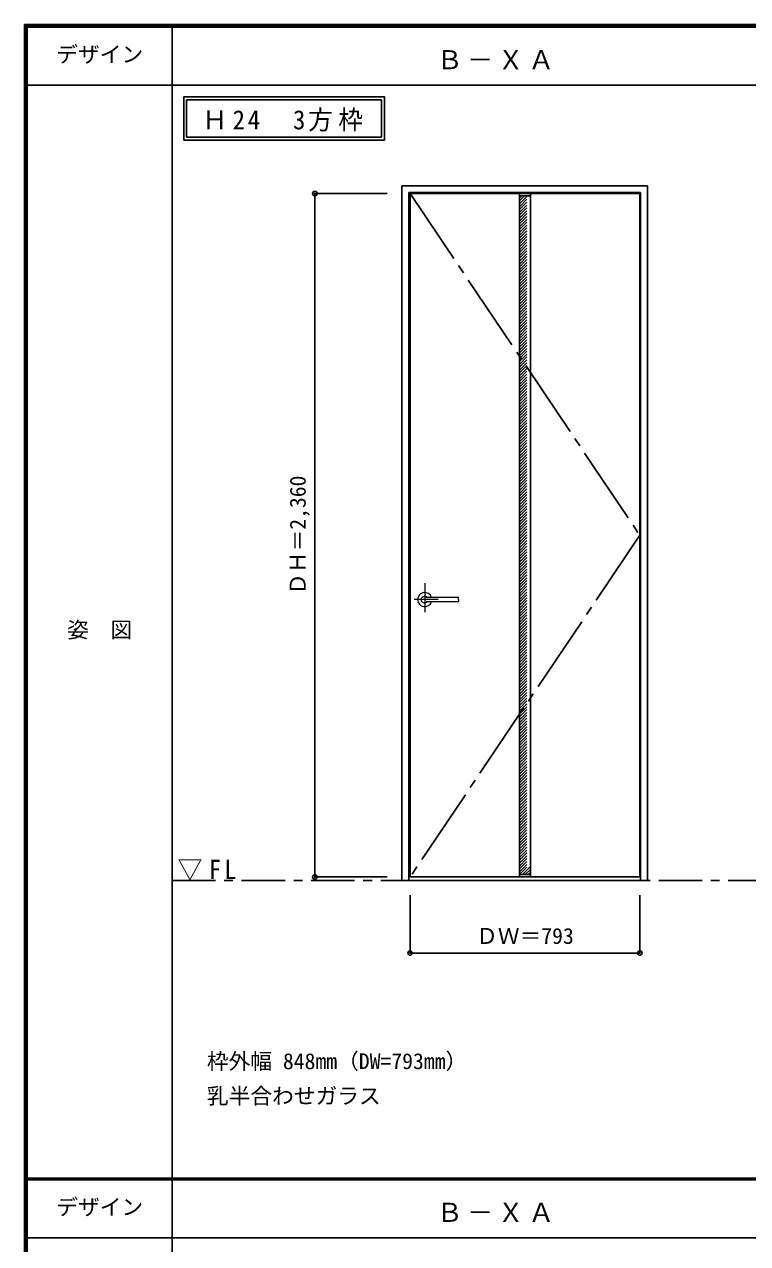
# Model space of a CAD drawing. Units: millimetres, scale not verified. Extents: x -6000 to 5700, y -4307 to 4260.
# Drawn here: x -6000 to -3503, y -36 to 4175 of the extents above; entities that cross this region are included whole.
import ezdxf
from ezdxf.enums import TextEntityAlignment as Align

# ---------------------------------------------------------------- set-up
doc = ezdxf.new("R2010")
doc.units = ezdxf.units.MM
doc.header["$LTSCALE"] = 30
doc.header["$PDMODE"] = 32
doc.header["$PDSIZE"] = 15
for name, pattern in [('CHAIN1', [8, 5, -1, 1, -1]), ('CHAIN2', [12, 9, -1, 1, -1]), ('DASHED1', [1.8, 1.2, -0.6])]:
    doc.linetypes.add(name, pattern=pattern)
for name, color, linetype in [('0-1_通り芯', 7, 'CHAIN1'), ('0-2_扉', 3, 'Continuous'), ('0-3_仕上げ', 7, 'Continuous'), ('0-4_枠', 3, 'Continuous'), ('0-7', 7, 'CHAIN2'), ('0-A_文字', 7, 'Continuous'), ('0-B_寸法', 7, 'Continuous'), ('0-C_ハッチ', 4, 'DASHED1'), ('F-1_枠', 6, 'Continuous'), ('F-A_文字', 7, 'Continuous')]:
    doc.layers.add(name, color=color, linetype=linetype)
doc.layers.add('0-5_レバー', color=7, linetype='Continuous', lineweight=18)
doc.styles.add('ＭＳ ゴシック', font='')
doc.styles.get('ＭＳ ゴシック').set_extended_font_data('MS Gothic')

msp = doc.modelspace()

# ---------------------------------------------------------------- linework, layer by layer
at = {"layer": '0-1_通り芯'}
msp.add_line((-5490, 1218), (5690, 1218), dxfattribs=at)
at = {"layer": '0-2_扉'}
for p, q in [((-4668.4, 3591), (-3875.4, 3591)), ((-4668.4, 1231), (-4668.4, 3591)), ((-3875.4, 1231), (-3875.4, 3591)), ((-4668.4, 1231), (-3875.4, 1231))]:
    msp.add_line(p, q, dxfattribs=at)
at = {"layer": '0-3_仕上げ', "color": 3}
for p, q in [((-4290.9, 3591), (-4290.9, 1231)), ((-4252.9, 3591), (-4252.9, 1231))]:
    msp.add_line(p, q, dxfattribs=at)
at = {"layer": '0-3_仕上げ'}
for p, q in [((-4290.9, 3583), (-4252.9, 3583)), ((-4290.9, 1239), (-4252.9, 1239))]:
    msp.add_line(p, q, dxfattribs=at)
at = {"layer": '0-4_枠'}
for p, q in [((-4697.4, 3618), (-3849.4, 3618)), ((-4697.4, 1218), (-4697.4, 3618)), ((-4673.4, 3594), (-3873.4, 3594)), ((-4673.4, 1218), (-4673.4, 3594)), ((-3873.4, 1218), (-3873.4, 3594)), ((-3849.4, 1218), (-3849.4, 3618)), ((-4697.4, 1218), (-3849.4, 1218))]:
    msp.add_line(p, q, dxfattribs=at)
at = {"layer": '0-5_レバー', "color": 4, "linetype": 'CHAIN1'}
for p, q in [((-4617.9, 2244.96), (-4617.9, 2145.11)), ((-4571.1, 2188.5), (-4654.12, 2188.5))]:
    msp.add_line(p, q, dxfattribs=at)
at = {"layer": '0-5_レバー'}
for q in [(-4500.9, 2193.99), (-4500.9, 2183)]:
    msp.add_line((-4500.9, 2188.5), q, dxfattribs=at)
for points in [[(-4607.94, 2195.49), (-4608.71, 2196.28), (-4610.68, 2197.65), (-4612.92, 2198.66), (-4615.36, 2199.29), (-4617.9, 2199.5), (-4620.44, 2199.29), (-4622.87, 2198.66), (-4625.12, 2197.65), (-4627.09, 2196.28), (-4628.71, 2194.61), (-4629.91, 2192.71), (-4630.65, 2190.65), (-4630.9, 2188.5), (-4630.65, 2186.35), (-4629.91, 2184.29), (-4628.71, 2182.39), (-4627.09, 2180.72), (-4625.12, 2179.35), (-4622.87, 2178.34), (-4620.44, 2177.71), (-4617.9, 2177.5), (-4615.36, 2177.71), (-4612.92, 2178.34), (-4610.68, 2179.35), (-4608.71, 2180.72), (-4607.94, 2181.51)], [(-4502.4, 2195.5), (-4512.13, 2195.5), (-4522.31, 2195.5), (-4531.91, 2195.5), (-4540.9, 2195.5), (-4549.31, 2195.5), (-4557.12, 2195.5), (-4563.94, 2195.5), (-4570.24, 2195.5), (-4576, 2195.5), (-4581.25, 2195.5), (-4586.04, 2195.5), (-4590.69, 2195.5), (-4594.9, 2195.5), (-4598.65, 2195.5), (-4600.65, 2195.5), (-4602.5, 2195.5), (-4604.51, 2195.49), (-4606.92, 2195.49), (-4608.41, 2195.49), (-4609.95, 2195.49), (-4611.47, 2195.49), (-4612.57, 2195.49), (-4613.03, 2195.49), (-4613.03, 2195.48)], [(-4502.4, 2195.5), (-4511.48, 2195.5), (-4511.88, 2195.5)], [(-4612.88, 2181.51), (-4612.75, 2181.51), (-4612.31, 2181.51), (-4611.59, 2181.51), (-4610.57, 2181.51), (-4609.31, 2181.51), (-4607.96, 2181.51), (-4605.1, 2181.51), (-4602.12, 2181.5), (-4599.1, 2181.5), (-4596.06, 2181.5), (-4592.99, 2181.5), (-4589.91, 2181.5), (-4585.91, 2181.5), (-4581.5, 2181.5), (-4576.53, 2181.5), (-4571, 2181.5), (-4564.91, 2181.5), (-4558.26, 2181.5), (-4551.05, 2181.5), (-4542.46, 2181.5), (-4533.2, 2181.5), (-4523.26, 2181.5), (-4512.65, 2181.5), (-4502.4, 2181.5)]]:
    msp.add_lwpolyline(points, dxfattribs=at)
for centre, radius, start, end in [((-4617.9, 2188.5), 24.55, 16.59952, 343.36736), ((-4502.4, 2194), 1.5, 0.00847, 89.9163), ((-4502.4, 2194), 1.5, 360, 90.17419), ((-4502.4, 2183), 1.5, 270.16419, 0), ((-4502.4, 2183), 1.5, 269.91059, 359.99153)]:
    msp.add_arc(centre, radius, start, end, dxfattribs=at)
at = {"layer": '0-7'}
for p, q in [((-4668.4, 3591), (-3875.4, 2411)), ((-3875.4, 2411), (-4668.4, 1231))]:
    msp.add_line(p, q, dxfattribs=at)
at = {"layer": '0-A_文字'}
for p, q in [((-5450, 3925), (-5450, 3775)), ((-5440, 3915), (-5440, 3785)), ((-5440, 3915), (-4767.38, 3915)), ((-4767.38, 3915), (-4767.38, 3785)), ((-5450, 3775), (-4757.38, 3775)), ((-5440, 3785), (-4767.38, 3785))]:
    msp.add_line(p, q, dxfattribs=at)
msp.add_lwpolyline([(-5450, 3925), (-4757.38, 3925), (-4757.38, 3775)], dxfattribs=at)
at = {"layer": '0-B_寸法', "color": 4}
for p, q in [((-4997.4, 3591), (-4747.4, 3591)), ((-4997.4, 3591), (-4997.4, 1231)), ((-4997.4, 1231), (-4747.4, 1231)), ((-4668.4, 968), (-4668.4, 1168)), ((-3875.4, 968), (-3875.4, 1168)), ((-4668.4, 968), (-3875.4, 968))]:
    msp.add_line(p, q, dxfattribs=at)
at = {"layer": '0-B_寸法'}
for p in [(-4997.4, 3591), (-4997.4, 1231), (-4668.4, 968), (-3875.4, 968)]:
    msp.add_point(p, dxfattribs=at)
at = {"layer": '0-C_ハッチ'}
for p, q in [((-4290.9, 3555.29), (-4263.19, 3583)), ((-4290.9, 3565.19), (-4273.09, 3583)), ((-4290.9, 3575.09), (-4282.99, 3583)), ((-4290.9, 3545.39), (-4253.29, 3583)), ((-4290.9, 3535.49), (-4252.9, 3573.49)), ((-4290.9, 3525.59), (-4252.9, 3563.59)), ((-4290.9, 3515.69), (-4252.9, 3553.69)), ((-4290.9, 3505.79), (-4252.9, 3543.79)), ((-4290.9, 3495.89), (-4252.9, 3533.89)), ((-4290.9, 3485.99), (-4252.9, 3523.99)), ((-4290.9, 3476.09), (-4252.9, 3514.09)), ((-4290.9, 3466.19), (-4252.9, 3504.19)), ((-4290.9, 3456.29), (-4252.9, 3494.29)), ((-4290.9, 3446.39), (-4252.9, 3484.39)), ((-4290.9, 3436.5), (-4252.9, 3474.5)), ((-4290.9, 3426.6), (-4252.9, 3464.6)), ((-4290.9, 3416.7), (-4252.9, 3454.7)), ((-4290.9, 3406.8), (-4252.9, 3444.8)), ((-4290.9, 3396.9), (-4252.9, 3434.9)), ((-4290.9, 3387), (-4252.9, 3425)), ((-4290.9, 3377.1), (-4252.9, 3415.1)), ((-4290.9, 3367.2), (-4252.9, 3405.2)), ((-4290.9, 3357.3), (-4252.9, 3395.3)), ((-4290.9, 3347.4), (-4252.9, 3385.4)), ((-4290.9, 3337.5), (-4252.9, 3375.5)), ((-4290.9, 3327.6), (-4252.9, 3365.6)), ((-4290.9, 3317.7), (-4252.9, 3355.7)), ((-4290.9, 3307.8), (-4252.9, 3345.8)), ((-4290.9, 3297.9), (-4252.9, 3335.9)), ((-4290.9, 3288), (-4252.9, 3326)), ((-4290.9, 3278.1), (-4252.9, 3316.1)), ((-4290.9, 3268.2), (-4252.9, 3306.2)), ((-4290.9, 3258.3), (-4252.9, 3296.3)), ((-4290.9, 3248.4), (-4252.9, 3286.4)), ((-4290.9, 3238.51), (-4252.9, 3276.51)), ((-4290.9, 3228.61), (-4252.9, 3266.61)), ((-4290.9, 3218.71), (-4252.9, 3256.71)), ((-4290.9, 3208.81), (-4252.9, 3246.81)), ((-4290.9, 3198.91), (-4252.9, 3236.91)), ((-4290.9, 3189.01), (-4252.9, 3227.01)), ((-4290.9, 3179.11), (-4252.9, 3217.11)), ((-4290.9, 3169.21), (-4252.9, 3207.21)), ((-4290.9, 3159.31), (-4252.9, 3197.31)), ((-4290.9, 3149.41), (-4252.9, 3187.41)), ((-4290.9, 3139.51), (-4252.9, 3177.51)), ((-4290.9, 3129.61), (-4252.9, 3167.61)), ((-4290.9, 3119.71), (-4252.9, 3157.71)), ((-4290.9, 3109.81), (-4252.9, 3147.81)), ((-4290.9, 3099.91), (-4252.9, 3137.91)), ((-4290.9, 3090.01), (-4252.9, 3128.01)), ((-4290.9, 3080.11), (-4252.9, 3118.11)), ((-4290.9, 3070.21), (-4252.9, 3108.21)), ((-4290.9, 3060.31), (-4252.9, 3098.31)), ((-4290.9, 3050.41), (-4252.9, 3088.41)), ((-4290.9, 3040.52), (-4252.9, 3078.52)), ((-4290.9, 3030.62), (-4252.9, 3068.62)), ((-4290.9, 3020.72), (-4252.9, 3058.72)), ((-4290.9, 3010.82), (-4252.9, 3048.82)), ((-4290.9, 3000.92), (-4252.9, 3038.92)), ((-4290.9, 2991.02), (-4252.9, 3029.02)), ((-4290.9, 2981.12), (-4252.9, 3019.12)), ((-4290.9, 2971.22), (-4252.9, 3009.22)), ((-4290.9, 2961.32), (-4252.9, 2999.32)), ((-4290.9, 2951.42), (-4252.9, 2989.42)), ((-4290.9, 2941.52), (-4252.9, 2979.52)), ((-4290.9, 2931.62), (-4252.9, 2969.62)), ((-4290.9, 2921.72), (-4252.9, 2959.72)), ((-4290.9, 2911.82), (-4252.9, 2949.82)), ((-4290.9, 2901.92), (-4252.9, 2939.92)), ((-4290.9, 2892.02), (-4252.9, 2930.02)), ((-4290.9, 2882.12), (-4252.9, 2920.12)), ((-4290.9, 2872.22), (-4252.9, 2910.22)), ((-4290.9, 2862.32), (-4252.9, 2900.32)), ((-4290.9, 2852.42), (-4252.9, 2890.42)), ((-4290.9, 2842.53), (-4252.9, 2880.53)), ((-4290.9, 2832.63), (-4252.9, 2870.63)), ((-4290.9, 2822.73), (-4252.9, 2860.73)), ((-4290.9, 2812.83), (-4252.9, 2850.83)), ((-4290.9, 2802.93), (-4252.9, 2840.93)), ((-4290.9, 2793.03), (-4252.9, 2831.03)), ((-4290.9, 2783.13), (-4252.9, 2821.13)), ((-4290.9, 2773.23), (-4252.9, 2811.23)), ((-4290.9, 2763.33), (-4252.9, 2801.33)), ((-4290.9, 2753.43), (-4252.9, 2791.43)), ((-4290.9, 2743.53), (-4252.9, 2781.53)), ((-4290.9, 2733.63), (-4252.9, 2771.63)), ((-4290.9, 2723.73), (-4252.9, 2761.73)), ((-4290.9, 2713.83), (-4252.9, 2751.83)), ((-4290.9, 2703.93), (-4252.9, 2741.93)), ((-4290.9, 2694.03), (-4252.9, 2732.03)), ((-4290.9, 2684.13), (-4252.9, 2722.13)), ((-4290.9, 2674.23), (-4252.9, 2712.23)), ((-4290.9, 2664.33), (-4252.9, 2702.33)), ((-4290.9, 2654.44), (-4252.9, 2692.44)), ((-4290.9, 2644.54), (-4252.9, 2682.54)), ((-4290.9, 2634.64), (-4252.9, 2672.64)), ((-4290.9, 2624.74), (-4252.9, 2662.74)), ((-4290.9, 2614.84), (-4252.9, 2652.84)), ((-4290.9, 2604.94), (-4252.9, 2642.94)), ((-4290.9, 2595.04), (-4252.9, 2633.04)), ((-4290.9, 2585.14), (-4252.9, 2623.14)), ((-4290.9, 2575.24), (-4252.9, 2613.24)), ((-4290.9, 2565.34), (-4252.9, 2603.34)), ((-4290.9, 2555.44), (-4252.9, 2593.44)), ((-4290.9, 2545.54), (-4252.9, 2583.54)), ((-4290.9, 2535.64), (-4252.9, 2573.64)), ((-4290.9, 2525.74), (-4252.9, 2563.74)), ((-4290.9, 2515.84), (-4252.9, 2553.84)), ((-4290.9, 2505.94), (-4252.9, 2543.94)), ((-4290.9, 2496.04), (-4252.9, 2534.04)), ((-4290.9, 2486.14), (-4252.9, 2524.14)), ((-4290.9, 2476.24), (-4252.9, 2514.24)), ((-4290.9, 2466.34), (-4252.9, 2504.34)), ((-4290.9, 2456.45), (-4252.9, 2494.45)), ((-4290.9, 2446.55), (-4252.9, 2484.55)), ((-4290.9, 2436.65), (-4252.9, 2474.65)), ((-4290.9, 2426.75), (-4252.9, 2464.75)), ((-4290.9, 2416.85), (-4252.9, 2454.85)), ((-4290.9, 2406.95), (-4252.9, 2444.95)), ((-4290.9, 2397.05), (-4252.9, 2435.05)), ((-4290.9, 2387.15), (-4252.9, 2425.15)), ((-4290.9, 2377.25), (-4252.9, 2415.25)), ((-4290.9, 2367.35), (-4252.9, 2405.35)), ((-4290.9, 2357.45), (-4252.9, 2395.45)), ((-4290.9, 2347.55), (-4252.9, 2385.55)), ((-4290.9, 2337.65), (-4252.9, 2375.65)), ((-4290.9, 2327.75), (-4252.9, 2365.75)), ((-4290.9, 2317.85), (-4252.9, 2355.85)), ((-4290.9, 2307.95), (-4252.9, 2345.95)), ((-4290.9, 2298.05), (-4252.9, 2336.05)), ((-4290.9, 2288.15), (-4252.9, 2326.15)), ((-4290.9, 2278.25), (-4252.9, 2316.25)), ((-4290.9, 2268.35), (-4252.9, 2306.35)), ((-4290.9, 2258.46), (-4252.9, 2296.46)), ((-4290.9, 2248.56), (-4252.9, 2286.56)), ((-4290.9, 2238.66), (-4252.9, 2276.66)), ((-4290.9, 2228.76), (-4252.9, 2266.76)), ((-4290.9, 2218.86), (-4252.9, 2256.86)), ((-4290.9, 2208.96), (-4252.9, 2246.96)), ((-4290.9, 2199.06), (-4252.9, 2237.06)), ((-4290.9, 2189.16), (-4252.9, 2227.16)), ((-4290.9, 2179.26), (-4252.9, 2217.26)), ((-4290.9, 2169.36), (-4252.9, 2207.36)), ((-4290.9, 2159.46), (-4252.9, 2197.46)), ((-4290.9, 2149.56), (-4252.9, 2187.56)), ((-4290.9, 2139.66), (-4252.9, 2177.66)), ((-4290.9, 2129.76), (-4252.9, 2167.76)), ((-4290.9, 2119.86), (-4252.9, 2157.86)), ((-4290.9, 2109.96), (-4252.9, 2147.96)), ((-4290.9, 2100.06), (-4252.9, 2138.06)), ((-4290.9, 2090.16), (-4252.9, 2128.16)), ((-4290.9, 2080.26), (-4252.9, 2118.26)), ((-4290.9, 2070.36), (-4252.9, 2108.36)), ((-4290.9, 2060.47), (-4252.9, 2098.47)), ((-4290.9, 2050.57), (-4252.9, 2088.57)), ((-4290.9, 2040.67), (-4252.9, 2078.67)), ((-4290.9, 2030.77), (-4252.9, 2068.77)), ((-4290.9, 2020.87), (-4252.9, 2058.87)), ((-4290.9, 2010.97), (-4252.9, 2048.97)), ((-4290.9, 2001.07), (-4252.9, 2039.07)), ((-4290.9, 1991.17), (-4252.9, 2029.17)), ((-4290.9, 1981.27), (-4252.9, 2019.27)), ((-4290.9, 1971.37), (-4252.9, 2009.37)), ((-4290.9, 1961.47), (-4252.9, 1999.47)), ((-4290.9, 1951.57), (-4252.9, 1989.57)), ((-4290.9, 1941.67), (-4252.9, 1979.67)), ((-4290.9, 1931.77), (-4252.9, 1969.77)), ((-4290.9, 1921.87), (-4252.9, 1959.87)), ((-4290.9, 1911.97), (-4252.9, 1949.97)), ((-4290.9, 1902.07), (-4252.9, 1940.07)), ((-4290.9, 1892.17), (-4252.9, 1930.17)), ((-4290.9, 1882.27), (-4252.9, 1920.27)), ((-4290.9, 1872.37), (-4252.9, 1910.37)), ((-4290.9, 1862.48), (-4252.9, 1900.48)), ((-4290.9, 1852.58), (-4252.9, 1890.58)), ((-4290.9, 1842.68), (-4252.9, 1880.68)), ((-4290.9, 1832.78), (-4252.9, 1870.78)), ((-4290.9, 1822.88), (-4252.9, 1860.88)), ((-4290.9, 1812.98), (-4252.9, 1850.98)), ((-4290.9, 1803.08), (-4252.9, 1841.08)), ((-4290.9, 1793.18), (-4252.9, 1831.18)), ((-4290.9, 1783.28), (-4252.9, 1821.28)), ((-4290.9, 1773.38), (-4252.9, 1811.38)), ((-4290.9, 1763.48), (-4252.9, 1801.48)), ((-4290.9, 1753.58), (-4252.9, 1791.58)), ((-4290.9, 1743.68), (-4252.9, 1781.68)), ((-4290.9, 1733.78), (-4252.9, 1771.78)), ((-4290.9, 1723.88), (-4252.9, 1761.88)), ((-4290.9, 1713.98), (-4252.9, 1751.98)), ((-4290.9, 1704.08), (-4252.9, 1742.08)), ((-4290.9, 1694.18), (-4252.9, 1732.18)), ((-4290.9, 1684.28), (-4252.9, 1722.28)), ((-4290.9, 1674.39), (-4252.9, 1712.39)), ((-4290.9, 1664.49), (-4252.9, 1702.49)), ((-4290.9, 1654.59), (-4252.9, 1692.59)), ((-4290.9, 1644.69), (-4252.9, 1682.69)), ((-4290.9, 1634.79), (-4252.9, 1672.79)), ((-4290.9, 1624.89), (-4252.9, 1662.89)), ((-4290.9, 1614.99), (-4252.9, 1652.99)), ((-4290.9, 1605.09), (-4252.9, 1643.09)), ((-4290.9, 1595.19), (-4252.9, 1633.19)), ((-4290.9, 1585.29), (-4252.9, 1623.29)), ((-4290.9, 1575.39), (-4252.9, 1613.39)), ((-4290.9, 1565.49), (-4252.9, 1603.49)), ((-4290.9, 1555.59), (-4252.9, 1593.59)), ((-4290.9, 1545.69), (-4252.9, 1583.69)), ((-4290.9, 1535.79), (-4252.9, 1573.79)), ((-4290.9, 1525.89), (-4252.9, 1563.89)), ((-4290.9, 1515.99), (-4252.9, 1553.99)), ((-4290.9, 1506.09), (-4252.9, 1544.09)), ((-4290.9, 1496.19), (-4252.9, 1534.19)), ((-4290.9, 1486.29), (-4252.9, 1524.29)), ((-4290.9, 1476.4), (-4252.9, 1514.4)), ((-4290.9, 1466.5), (-4252.9, 1504.5)), ((-4290.9, 1456.6), (-4252.9, 1494.6)), ((-4290.9, 1446.7), (-4252.9, 1484.7)), ((-4290.9, 1436.8), (-4252.9, 1474.8)), ((-4290.9, 1426.9), (-4252.9, 1464.9)), ((-4290.9, 1417), (-4252.9, 1455)), ((-4290.9, 1407.1), (-4252.9, 1445.1)), ((-4290.9, 1397.2), (-4252.9, 1435.2)), ((-4290.9, 1387.3), (-4252.9, 1425.3)), ((-4290.9, 1377.4), (-4252.9, 1415.4)), ((-4290.9, 1367.5), (-4252.9, 1405.5)), ((-4290.9, 1357.6), (-4252.9, 1395.6)), ((-4290.9, 1347.7), (-4252.9, 1385.7)), ((-4290.9, 1337.8), (-4252.9, 1375.8)), ((-4290.9, 1327.9), (-4252.9, 1365.9)), ((-4290.9, 1318), (-4252.9, 1356)), ((-4290.9, 1308.1), (-4252.9, 1346.1)), ((-4290.9, 1298.2), (-4252.9, 1336.2)), ((-4290.9, 1288.3), (-4252.9, 1326.3)), ((-4290.9, 1278.41), (-4252.9, 1316.41)), ((-4290.9, 1268.51), (-4252.9, 1306.51)), ((-4290.9, 1258.61), (-4252.9, 1296.61)), ((-4290.9, 1248.71), (-4252.9, 1286.71)), ((-4290.71, 1239), (-4252.9, 1276.81)), ((-4280.81, 1239), (-4252.9, 1266.91)), ((-4270.91, 1239), (-4252.9, 1257.01)), ((-4261.01, 1239), (-4252.9, 1247.11))]:
    msp.add_line(p, q, dxfattribs=at)
at = {"layer": 'F-1_枠'}
for p, q in [((-6000, 4175), (5700, 4175)), ((-6000, 4175), (-6000, -4205)), ((-6000, 4170), (5700, 4170)), ((-5995, 4175), (-5995, -4205)), ((-5990, 4175), (-5990, -4205)), ((-5490, 4175), (-5490, -3790)), ((-6000, 4165), (5700, 4165)), ((-6000, 3965), (5700, 3965)), ((-6000, 190.5), (5700, 190.5)), ((-6000, 187.5), (5700, 187.5)), ((-6000, 184.5), (5700, 184.5)), ((-6000, -15.5), (5700, -15.5))]:
    msp.add_line(p, q, dxfattribs=at)

# ---------------------------------------------------------------- texts
at = {"layer": '0-A_文字', "style": 'ＭＳ ゴシック'}
for s, p in [('枠外幅 848mm（DW=793mm）', (-5370, 550.5)), ('乳半合わせガラス', (-5370, 430.5))]:
    msp.add_text(s, height=54.99, dxfattribs=at).set_placement(p, align=Align.BOTTOM_LEFT)
at = {"layer": '0-A_文字', "char_height": 65.98, "attachment_point": 7, "style": 'ＭＳ ゴシック'}
for s, insert in [('\\T1.17;Ｂ－ＸＡ', (-4576.7, 4020)), ('\\T1.22;\\W0.95;Ｈ24\u30003方枠', (-5385.34, 3805)), ('\\T1.26;\\W0.95;▽FL', (-5471.25, 1218)), ('\\T1.17;Ｂ－ＸＡ', (-4576.7, 39.5))]:
    msp.add_mtext(s, dxfattribs=dict(at, insert=insert))
at = {"layer": '0-B_寸法', "style": 'ＭＳ ゴシック'}
msp.add_text('ＤＨ＝2,360', height=54.99, rotation=90, dxfattribs=at).set_placement((-5012.4, 2204.75), align=Align.BOTTOM_LEFT)
msp.add_text('ＤＷ＝793', height=54.99, dxfattribs=at).set_placement((-4440.65, 983), align=Align.BOTTOM_LEFT)
at = {"layer": 'F-A_文字', "style": 'ＭＳ ゴシック'}
for s, p in [('デザイン', (-5890, 4027.5)), ('姿\u3000図', (-5852.5, 2040.25)), ('デザイン', (-5890, 47))]:
    msp.add_text(s, height=54.99, dxfattribs=at).set_placement(p, align=Align.BOTTOM_LEFT)

doc.saveas('drawing.dxf')
